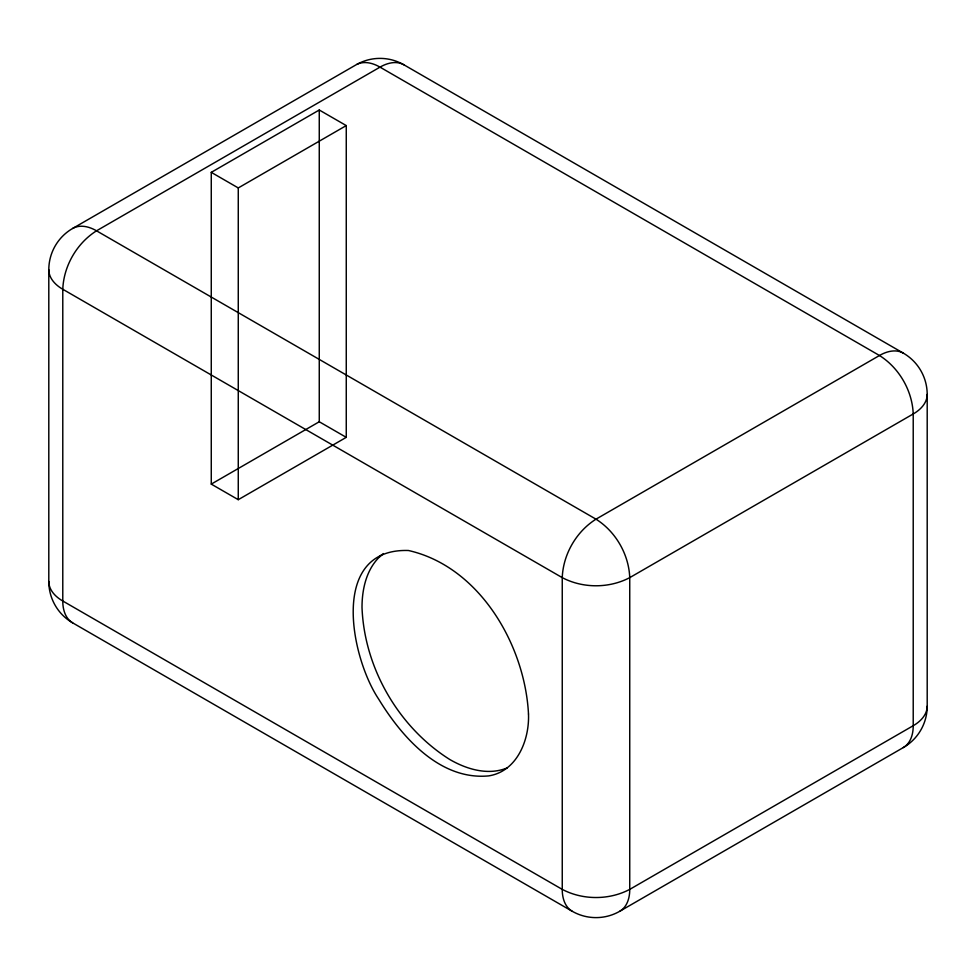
<?xml version="1.0" encoding="UTF-8"?>
<svg xmlns="http://www.w3.org/2000/svg" width="976" height="976" viewBox="0 0 976 976"><rect width="100%" height="100%" fill="white"/><g stroke="black" fill="none" stroke-linecap="round" stroke-linejoin="round"><path stroke-width="1.46" d="M927.2 394.475C927.139 403.149 920.307 409.932 913.219 413.958L629.74 577.633C609.134 588.491 582.843 588.491 562.249 577.633L62.781 289.262C55.693 285.236 48.861 278.441 48.8 269.779A47.726 47.726 0 0 1 72.663 228.445L356.142 64.782A47.726 47.726 0 0 1 403.869 64.782L903.337 353.141A47.726 47.726 0 0 1 927.2 394.475L927.2 706.221C927.139 714.896 920.307 721.679 913.219 725.705L629.74 889.38C609.134 900.238 582.843 900.238 562.249 889.38L62.781 601.009C55.693 596.983 48.861 590.199 48.8 581.525L48.8 269.779M381.592 555.015C366.708 567.825 361.986 588.626 362.011 607.499C364.329 668.011 398.513 727.218 449.753 759.487C466.723 769.32 488.134 775.737 507.13 767.941M403.869 64.782C396.341 60.488 387.033 63.025 380.006 67.137L96.526 230.812C76.823 243.219 63.672 265.984 62.781 289.262L62.781 601.009C62.72 609.158 65.185 618.467 72.663 622.859L572.131 911.218A47.726 47.726 0 0 0 619.858 911.218C627.336 906.838 629.801 897.517 629.74 889.38L629.74 577.633C628.849 554.356 615.697 531.578 595.994 519.171L96.526 230.812C89.499 226.688 80.203 224.163 72.663 228.445M619.858 911.218L903.337 747.555C910.815 743.163 913.28 733.854 913.219 725.705L913.219 413.958C912.328 390.693 899.177 367.915 879.474 355.508L380.006 67.137C373.186 63.159 364.341 60.646 356.874 64.379M211.267 172.349L319.262 110.007L346.26 125.587L346.26 437.346L238.266 499.688L211.267 484.108L211.267 172.349L238.266 187.941L238.266 499.688M238.266 187.941L346.26 125.587M211.267 484.108L319.262 421.754L319.262 110.007M903.337 353.141C895.797 348.859 886.501 351.384 879.474 355.508L595.994 519.171C576.279 531.578 563.14 554.356 562.249 577.633L562.249 889.38C562.188 897.517 564.653 906.838 572.131 911.218M319.262 421.754L346.26 437.346M379.396 557.003A42.883 42.883 0 0 1 383.373 553.575M72.663 622.859A47.726 47.726 0 0 1 48.8 581.525M927.2 706.221A47.726 47.726 0 0 1 903.337 747.555M528.492 714.017C529.529 739.771 517.182 771.333 488.769 775.883C439.895 780.568 401.783 736.99 378.712 699.182C350.652 657.299 328.997 547.951 408.456 550.501C479.558 566.58 524.954 644.977 528.492 714.017"/></g></svg>
